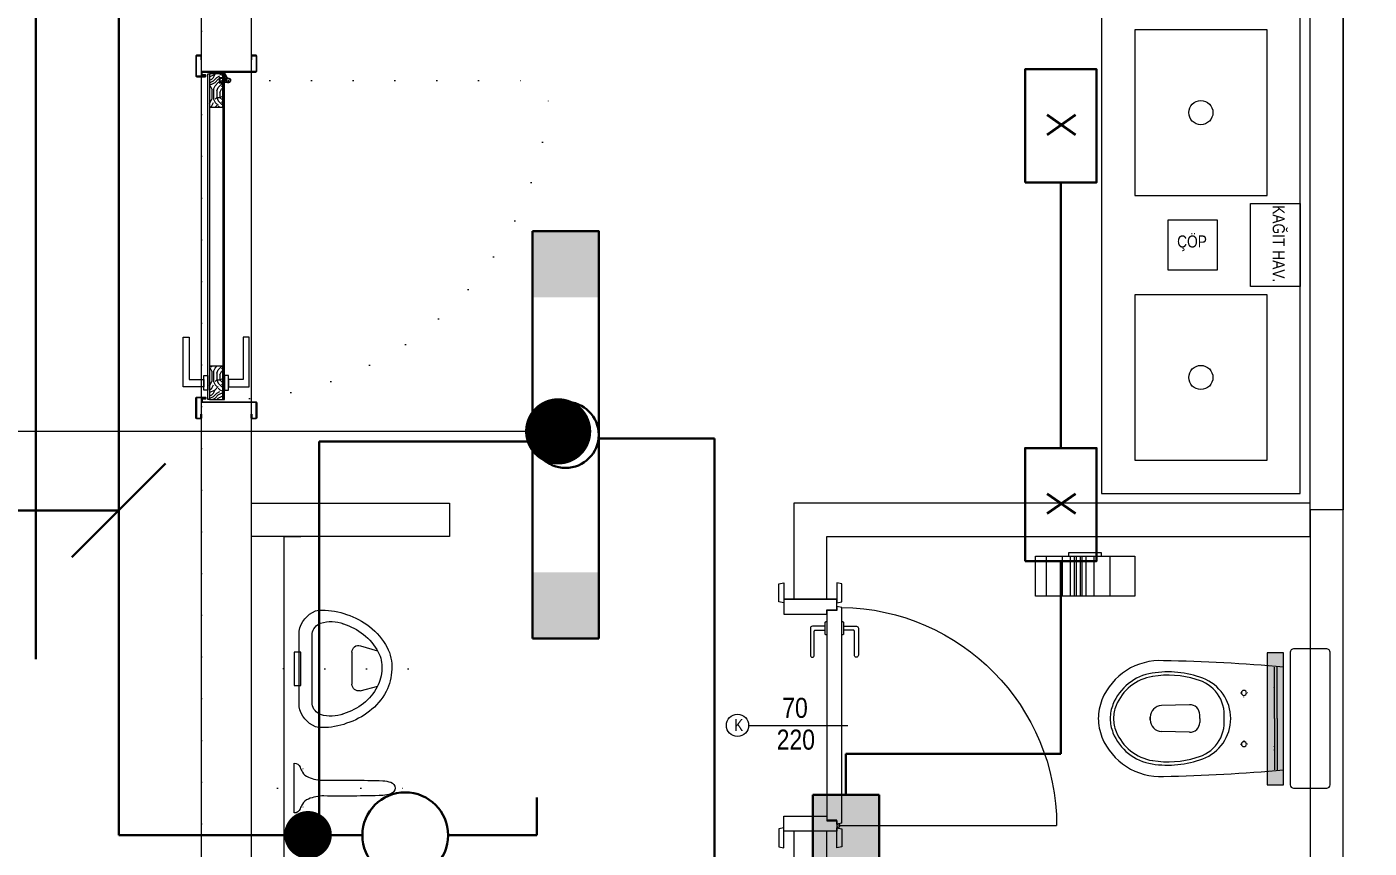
# Model space of a CAD drawing. Header units: metres. Extents: x -13316 to 152404, y -3899 to 30226.
# Drawn here: x 3927.3 to 4332.9, y 3094.9 to 3342.9 of the extents above; entities that cross this region are included whole.
import ezdxf

# ---------------------------------------------------------------- set-up
doc = ezdxf.new("R2010")
doc.units = ezdxf.units.M
doc.header["$LTSCALE"] = 100
doc.header["$MEASUREMENT"] = 0
doc.linetypes.add('DOT2', pattern=[0.125, 0, -0.125])
doc.linetypes.add('HIDDEN', pattern=[0.375, 0.25, -0.125])
doc.layers.get('0').update_dxf_attribs({"color": 9, "lineweight": 9})
for name, color, linetype, lineweight in [('00', 9, 'Continuous', 9), ('05', 9, 'Continuous', 9), ('06C @ 1', 9, 'Continuous', 9), ('09', 9, 'Continuous', 9), ('10', 9, 'Continuous', 9), ('12', 9, 'Continuous', 9), ('20', 9, 'DOT2', 9), ('21_mahal200', 9, 'Continuous', 9), ('E-1x36 W SIVAÜSTÜ FLUORESAN ARMATÜR (ETANŞ)', 7, 'Continuous', 30), ('E-ANAHTAR', 7, 'Continuous', 30), ('E-E TİPİ HARİCİ ARMATÜR (26W)', 7, 'Continuous', 30), ('E-KABLO', 7, 'Continuous', 30), ('E-LINYE', 7, 'Continuous', 30), ('Kapı', 204, 'Continuous', 9), ('KARA SIVA', 4, 'Continuous', 9), ('TEFRİŞ', 9, 'Continuous', 9), ('YAZI', 7, 'Continuous', 9)]:
    doc.layers.add(name, color=color, linetype=linetype, lineweight=lineweight)
doc.styles.add('E-YAZI', font='txttw.shx')
doc.styles.add('MuuM_TEXT-STANDART', font='ARIALN.TTF')
doc.dimstyles.new('MuuM_DIM200', dxfattribs={"dimscale": 20, "dimtxt": 2, "dimasz": 1, "dimexe": 1, "dimexo": 1, "dimgap": 1, "dimtad": 1, "dimdec": 1, "dimrnd": 0.5, "dimdsep": 46, "dimtxsty": 'MuuM_TEXT-STANDART', "dimblk": 'ARCHTICK', "dimcen": 0, "dimdle": 0.15, "dimclrd": 256, "dimclre": 256, "dimclrt": 256, "dimadec": 0, "dimazin": 0, "dimtfac": 5, "dimtdec": 1, "dimtix": 1, "dimtmove": 2, "dimatfit": 3, "dimldrblk": 'DOT', "dimfxl": 3, "dimfxlon": 1, "dimtolj": 1, "dimlwd": -1, "dimlwe": -1, "dimarcsym": 0})

# ---------------------------------------------------------------- blocks, each defined once
blk = doc.blocks.new('100_ANAHTAR')
at = {"layer": 'E-ANAHTAR', "color": 4}
for p, q in [((0, 5.345), (-0.714, 5.345)), ((0, 3.673), (0, 5.345)), ((0, 2.053), (0, 0))]:
    blk.add_line(p, q, dxfattribs=at)
blk.add_circle((0, 2.863), 0.81, dxfattribs=at)
blk = doc.blocks.new('100_1x36 W SIVAÜSTÜ FLUORESAN ARMATÜR (ETANŞ)')
at = {"layer": 'E-1x36 W SIVAÜSTÜ FLUORESAN ARMATÜR (ETANŞ)', "color": 4}
for p, q in [((-6.15, 1), (-6.15, -1)), ((6.15, 1), (-6.15, 1)), ((6.15, 1), (6.15, -1)), ((6.15, -1), (-6.15, -1))]:
    blk.add_line(p, q, dxfattribs=at)
at = {"layer": 'E-1x36 W SIVAÜSTÜ FLUORESAN ARMATÜR (ETANŞ)'}
blk.add_line((6.146, -1), (6.15, -0.996), dxfattribs=at)
at = {"layer": 'E-1x36 W SIVAÜSTÜ FLUORESAN ARMATÜR (ETANŞ)', "color": 4}
blk.add_circle((0, 0), 1, dxfattribs=at)
for points in [[(-6.15, 1), (-4.15, 1), (-6.15, -1), (-4.15, -1)], [(6.15, 1), (4.15, 1), (6.15, -1), (4.15, -1)]]:
    blk.add_solid(points, dxfattribs=at)
blk = doc.blocks.new('E-E TİPİ HARİCİ ARMATÜR (26W)')
at = {"layer": 'E-E TİPİ HARİCİ ARMATÜR (26W)', "color": 4}
blk.add_lwpolyline([(-17.08, 21.62), (-17.08, 0), (17.08, 0), (17.08, 21.62)], close=True, dxfattribs=at)
at = {"layer": 'E-E TİPİ HARİCİ ARMATÜR (26W)', "color": 7, "style": 'E-YAZI'}
blk.add_text('x', height=12.8, rotation=0, dxfattribs=at).set_placement((-4.39, 6.36))
blk = doc.blocks.new('p-kapı kolu')
for points in [[(2.2, 0), (2.2, -1.25), (-2.2, -1.25), (-2.2, 0), (2.2, 0)], [(1.225, -1.25), (1.225, -7.5), (-13.775, -7.5), (-13.775, -5.625), (-1.025, -5.625), (-1.025, -5.625), (-1.025, -1.25), (1.225, -1.25)]]:
    blk.add_lwpolyline(points)
blk = doc.blocks.new('K-AH-01')
at = {"layer": '09'}
h = blk.add_hatch(dxfattribs=at)
h.set_pattern_fill('LOGEND', color=256, scale=10, style=0)
h.set_pattern_definition([(7e-15, (-3944.073, -2726.897), (10, 10), [3, -7]), (7e-15, (-3944.073, -2726.397), (10, 10), [3, -7]), (7e-15, (-3943.573, -2725.397), (10, 10), [2, -8]), (7e-15, (-3943.073, -2724.397), (10, 10), [1.5, -8.5]), (7e-15, (-3943.073, -2723.397), (10, 10), [1, -9]), (7e-15, (-3945.573, -2722.397), (10, 10), [0.5, -2.5, 0.5, -6.5]), (7e-15, (-3944.073, -2721.897), (10, 10), [0.5, -4, 1.5, -4]), (7e-15, (-3942.073, -2721.397), (10, 10), [0.5, -0.5, 0.5, -8.5]), (7e-15, (-3942.573, -2720.897), (10, 10), [0.5, -9.5]), (7e-15, (-3943.073, -2719.897), (10, 10), [1.5, -8.5]), (7e-15, (-3943.073, -2718.897), (10, 10), [2, -8]), (7e-15, (-3943.573, -2717.897), (10, 10), [2.5, -3, 0.5, -4]), (90, (-3947.573, -2723.897), (-10, 10), [0.5, -1, 2.5, -6]), (90, (-3947.073, -2722.897), (-10, 10), [0.5, -0.5, 1.5, -7.5]), (90, (-3946.573, -2718.897), (-10, 10), [1, -9]), (90, (-3946.073, -2722.897), (-10, 10), [2, -3, 0.5, -4.5]), (90, (-3945.573, -2717.397), (-10, 10), [0.5, -9.5]), (90, (-3945.073, -2722.397), (-10, 10), [1.5, -8.5]), (90, (-3944.073, -2721.897), (-10, 10), [1, -9]), (90, (-3943.073, -2721.897), (-10, 10), [0.5, -1.5, 1.5, -6.5]), (90, (-3942.573, -2721.397), (-10, 10), [0.5, -9.5]), (90, (-3942.073, -2723.397), (-10, 10), [1.4, -8.6]), (90, (-3941.573, -2725.397), (-10, 10), [1, -9]), (90, (-3940.573, -2721.397), (-10, 10), [0.5, -9.5]), (90, (-3939.573, -2721.897), (-10, 10), [1.5, -8.5]), (90, (-3938.573, -2721.897), (-10, 10), [1.5, -8.5]), (45, (-3940.073, -2725.8966), (1e-15, 10), [0.7071, -0.7071, 0.7071, -12.020836]), (45, (-3942.073, -2723.3966), (1e-15, 10), [1.4142, -12.727936]), (45, (-3946.073, -2718.3966), (1e-15, 10), [1.4142, -12.727936]), (45, (-3944.073, -2720.8966), (1e-15, 10), [1.4142, -12.727936]), (45, (-3943.573, -2722.8966), (1e-15, 10), [1.4142, -12.727936]), (45, (-3940.573, -2724.8966), (1e-15, 10), [1.4142, -12.727936]), (45, (-3941.573, -2724.3966), (1e-15, 10), [2.12132, -12.020816]), (45, (-3944.573, -2719.8966), (1e-15, 10), [0.7071, -13.435036]), (45, (-3945.073, -2718.8966), (1e-15, 10), [0.7071, -13.435036]), (45, (-3941.073, -2718.8966), (1e-15, 10), [0.7071, -13.435036]), (45, (-3945.073, -2723.8966), (1e-15, 10), [0.7071, -13.435036]), (45, (-3939.573, -2720.3966), (1e-15, 10), [0.7071, -13.435036]), (45, (-3943.073, -2721.3966), (1e-15, 10), [0.7071, -13.435036]), (45, (-3942.073, -2720.3966), (1e-15, 10), [0.7071, -13.435036]), (135, (-3942.573, -2722.3966), (-10, 1e-15), [0.7071, -0.7071, 2.12132, -10.606616]), (135, (-3941.073, -2722.3966), (-10, 1e-15), [0.7071, -13.435036]), (135, (-3941.073, -2725.8966), (-10, 1e-15), [0.7071, -13.435036]), (135, (-3943.073, -2723.3966), (-10, 1e-15), [0.7071, -13.435036]), (135, (-3941.573, -2721.3966), (-10, 1e-15), [0.7071, -13.435036]), (135, (-3944.073, -2723.8966), (-10, 1e-15), [0.7071, -13.435036]), (135, (-3940.073, -2723.8966), (-10, 1e-15), [0.7071, -13.435036]), (135, (-3947.073, -2726.8966), (-10, 1e-15), [0.7071, -13.435036]), (135, (-3946.573, -2726.3966), (-10, 1e-15), [1.4142, -12.727936]), (135, (-3946.073, -2725.8966), (-10, 1e-15), [1.4142, -12.727936]), (135, (-3945.073, -2725.8966), (-10, 1e-15), [1.4142, -12.727936]), (135, (-3944.573, -2724.8966), (-10, 1e-15), [1.4142, -12.727936]), (135, (-3940.573, -2720.8966), (-10, 1e-15), [1.4142, -12.727936]), (135, (-3938.573, -2725.8966), (-10, 1e-15), [1.4142, -12.727936]), (135, (-3938.073, -2717.8966), (-10, 1e-15), [1.4142, -12.727936]), (135, (-3938.073, -2718.8966), (-10, 1e-15), [1.4142, -12.727936]), (135, (-3939.073, -2719.3966), (-10, 1e-15), [1.4142, -12.727936]), (135, (-3946.073, -2719.3966), (-10, 1e-15), [2.12132, -12.020816]), (135, (-3939.573, -2720.3966), (-10, 1e-15), [2.12132, -12.020816]), (26.56505, (-3945.0727, -2717.3966), (10, 4e-09), [1.118, -21.24268]), (26.56505, (-3945.0727, -2722.3966), (10, 4e-09), [1.118, -21.24268]), (26.56505, (-3944.0727, -2719.3966), (10, 4e-09), [1.118, -21.24268]), (26.56505, (-3941.0727, -2726.3966), (10, 4e-09), [1.118, -21.24268]), (26.56505, (-3941.5727, -2725.3966), (10, 4e-09), [1.118, -21.24268]), (26.56505, (-3944.5727, -2723.3966), (10, 4e-09), [1.118, -21.24268]), (26.56505, (-3944.5727, -2718.3966), (10, 4e-09), [1.118, -21.24268]), (26.56505, (-3941.5727, -2721.3966), (10, 4e-09), [2.236, -20.12468]), (63.43495, (-3941.5727, -2719.8966), (5e-10, 10), [1.118, -21.24268]), (63.43495, (-3940.0727, -2722.8966), (5e-10, 10), [1.118, -21.24268]), (63.43495, (-3945.0727, -2720.8966), (5e-10, 10), [1.118, -21.24268]), (63.43495, (-3947.0727, -2720.3966), (5e-10, 10), [1.118, -21.24268]), (63.43495, (-3941.0727, -2722.3966), (5e-10, 10), [1.118, -21.24268]), (63.43495, (-3942.0727, -2722.3966), (5e-10, 10), [1.118, -21.24268]), (63.43495, (-3946.0727, -2720.8966), (5e-10, 10), [2.236, -20.12468]), (63.43495, (-3938.5727, -2724.3966), (5e-10, 10), [2.236, -20.12468]), (63.43495, (-3939.5727, -2723.8966), (5e-10, 10), [2.236, -20.12468]), (116.56505, (-3947.5727, -2725.3966), (-4e-09, 10), [1.118, -21.24268]), (116.56505, (-3947.5727, -2719.8966), (-4e-09, 10), [1.118, -21.24268]), (116.56505, (-3945.5727, -2726.8966), (-4e-09, 10), [1.118, -21.24268]), (116.56505, (-3946.5727, -2717.8966), (-4e-09, 10), [1.118, -21.24268]), (116.56505, (-3945.5727, -2723.8966), (-4e-09, 10), [1.118, -21.24268]), (116.56505, (-3943.5727, -2722.8966), (-4e-09, 10), [1.118, -21.24268]), (116.56505, (-3942.5727, -2720.8966), (-4e-09, 10), [1.118, -21.24268]), (116.56505, (-3947.0727, -2724.8966), (3.2e-06, 10.0000016), [1.118, -21.24268]), (116.56505, (-3944.5727, -2723.3966), (-4e-09, 10), [1.118, -21.24268]), (116.56505, (-3941.5727, -2724.3966), (-4e-09, 10), [1.118, -21.24268]), (116.56505, (-3940.5727, -2723.3966), (-4e-09, 10), [1.118, -21.24268]), (116.56505, (-3938.5727, -2720.3966), (-4e-09, 10), [1.118, -21.24268]), (116.56505, (-3946.0727, -2717.3966), (-4e-09, 10), [1.118, -21.24268]), (116.56505, (-3947.5727, -2717.8966), (-4e-09, 10), [2.236, -20.12468]), (116.56505, (-3946.0727, -2724.8966), (-4e-09, 10), [2.236, -20.12468]), (153.43495, (-3947.5727, -2726.3966), (-10, 5e-10), [1.118, -21.24268]), (153.43495, (-3939.0727, -2726.8966), (-10, 5e-10), [1.118, -21.24268]), (153.43495, (-3939.5727, -2721.8966), (-10, 5e-10), [1.118, -21.24268]), (153.43495, (-3943.5727, -2725.3966), (-10, 5e-10), [1.118, -21.24268]), (153.43495, (-3944.0727, -2726.3966), (-10, 5e-10), [1.118, -21.24268]), (153.43495, (-3943.0727, -2724.3966), (-10, 5e-10), [1.118, -21.24268]), (153.43495, (-3940.0727, -2718.3966), (-10, 5e-10), [1.118, -21.24268]), (153.43495, (-3939.0727, -2717.8966), (-10, 5e-10), [2.236, -20.12468])])
h.paths.add_polyline_path([(10.77, 6.46), (10.77, 2.46), (0.77, 2.46), (0.77, 6.46)])
h = blk.add_hatch(dxfattribs=at)
h.set_pattern_fill('LOGEND', color=256, scale=10, style=0)
h.set_pattern_definition([(7e-15, (-3938.781, -2726.897), (10, 10), [3, -7]), (7e-15, (-3938.781, -2726.397), (10, 10), [3, -7]), (7e-15, (-3938.281, -2725.397), (10, 10), [2, -8]), (7e-15, (-3937.781, -2724.397), (10, 10), [1.5, -8.5]), (7e-15, (-3937.781, -2723.397), (10, 10), [1, -9]), (7e-15, (-3940.281, -2722.397), (10, 10), [0.5, -2.5, 0.5, -6.5]), (7e-15, (-3938.781, -2721.897), (10, 10), [0.5, -4, 1.5, -4]), (7e-15, (-3936.781, -2721.397), (10, 10), [0.5, -0.5, 0.5, -8.5]), (7e-15, (-3937.281, -2720.897), (10, 10), [0.5, -9.5]), (7e-15, (-3937.781, -2719.897), (10, 10), [1.5, -8.5]), (7e-15, (-3937.781, -2718.897), (10, 10), [2, -8]), (7e-15, (-3938.281, -2717.897), (10, 10), [2.5, -3, 0.5, -4]), (90, (-3942.281, -2723.897), (-10, 10), [0.5, -1, 2.5, -6]), (90, (-3941.781, -2722.897), (-10, 10), [0.5, -0.5, 1.5, -7.5]), (90, (-3941.281, -2718.897), (-10, 10), [1, -9]), (90, (-3940.781, -2722.897), (-10, 10), [2, -3, 0.5, -4.5]), (90, (-3940.281, -2717.397), (-10, 10), [0.5, -9.5]), (90, (-3939.781, -2722.397), (-10, 10), [1.5, -8.5]), (90, (-3938.781, -2721.897), (-10, 10), [1, -9]), (90, (-3937.781, -2721.897), (-10, 10), [0.5, -1.5, 1.5, -6.5]), (90, (-3937.281, -2721.397), (-10, 10), [0.5, -9.5]), (90, (-3936.781, -2723.397), (-10, 10), [1.4, -8.6]), (90, (-3936.281, -2725.397), (-10, 10), [1, -9]), (90, (-3935.281, -2721.397), (-10, 10), [0.5, -9.5]), (90, (-3934.281, -2721.897), (-10, 10), [1.5, -8.5]), (90, (-3933.281, -2721.897), (-10, 10), [1.5, -8.5]), (45, (-3934.781, -2725.8966), (1e-15, 10), [0.7071, -0.7071, 0.7071, -12.020836]), (45, (-3936.781, -2723.3966), (1e-15, 10), [1.4142, -12.727936]), (45, (-3940.781, -2718.3966), (1e-15, 10), [1.4142, -12.727936]), (45, (-3938.781, -2720.8966), (1e-15, 10), [1.4142, -12.727936]), (45, (-3938.281, -2722.8966), (1e-15, 10), [1.4142, -12.727936]), (45, (-3935.281, -2724.8966), (1e-15, 10), [1.4142, -12.727936]), (45, (-3936.281, -2724.3966), (1e-15, 10), [2.12132, -12.020816]), (45, (-3939.281, -2719.8966), (1e-15, 10), [0.7071, -13.435036]), (45, (-3939.781, -2718.8966), (1e-15, 10), [0.7071, -13.435036]), (45, (-3935.781, -2718.8966), (1e-15, 10), [0.7071, -13.435036]), (45, (-3939.781, -2723.8966), (1e-15, 10), [0.7071, -13.435036]), (45, (-3934.281, -2720.3966), (1e-15, 10), [0.7071, -13.435036]), (45, (-3937.781, -2721.3966), (1e-15, 10), [0.7071, -13.435036]), (45, (-3936.781, -2720.3966), (1e-15, 10), [0.7071, -13.435036]), (135, (-3937.281, -2722.3966), (-10, 1e-15), [0.7071, -0.7071, 2.12132, -10.606616]), (135, (-3935.781, -2722.3966), (-10, 1e-15), [0.7071, -13.435036]), (135, (-3935.781, -2725.8966), (-10, 1e-15), [0.7071, -13.435036]), (135, (-3937.781, -2723.3966), (-10, 1e-15), [0.7071, -13.435036]), (135, (-3936.281, -2721.3966), (-10, 1e-15), [0.7071, -13.435036]), (135, (-3938.781, -2723.8966), (-10, 1e-15), [0.7071, -13.435036]), (135, (-3934.781, -2723.8966), (-10, 1e-15), [0.7071, -13.435036]), (135, (-3941.781, -2726.8966), (-10, 1e-15), [0.7071, -13.435036]), (135, (-3941.281, -2726.3966), (-10, 1e-15), [1.4142, -12.727936]), (135, (-3940.781, -2725.8966), (-10, 1e-15), [1.4142, -12.727936]), (135, (-3939.781, -2725.8966), (-10, 1e-15), [1.4142, -12.727936]), (135, (-3939.281, -2724.8966), (-10, 1e-15), [1.4142, -12.727936]), (135, (-3935.281, -2720.8966), (-10, 1e-15), [1.4142, -12.727936]), (135, (-3933.281, -2725.8966), (-10, 1e-15), [1.4142, -12.727936]), (135, (-3932.781, -2717.8966), (-10, 1e-15), [1.4142, -12.727936]), (135, (-3932.781, -2718.8966), (-10, 1e-15), [1.4142, -12.727936]), (135, (-3933.781, -2719.3966), (-10, 1e-15), [1.4142, -12.727936]), (135, (-3940.781, -2719.3966), (-10, 1e-15), [2.12132, -12.020816]), (135, (-3934.281, -2720.3966), (-10, 1e-15), [2.12132, -12.020816]), (26.56505, (-3939.7813, -2717.3966), (10, 4e-09), [1.118, -21.24268]), (26.56505, (-3939.7813, -2722.3966), (10, 4e-09), [1.118, -21.24268]), (26.56505, (-3938.7813, -2719.3966), (10, 4e-09), [1.118, -21.24268]), (26.56505, (-3935.7813, -2726.3966), (10, 4e-09), [1.118, -21.24268]), (26.56505, (-3936.2813, -2725.3966), (10, 4e-09), [1.118, -21.24268]), (26.56505, (-3939.2813, -2723.3966), (10, 4e-09), [1.118, -21.24268]), (26.56505, (-3939.2813, -2718.3966), (10, 4e-09), [1.118, -21.24268]), (26.56505, (-3936.2813, -2721.3966), (10, 4e-09), [2.236, -20.12468]), (63.43495, (-3936.2813, -2719.8966), (5e-10, 10), [1.118, -21.24268]), (63.43495, (-3934.7813, -2722.8966), (5e-10, 10), [1.118, -21.24268]), (63.43495, (-3939.7813, -2720.8966), (5e-10, 10), [1.118, -21.24268]), (63.43495, (-3941.7813, -2720.3966), (5e-10, 10), [1.118, -21.24268]), (63.43495, (-3935.7813, -2722.3966), (5e-10, 10), [1.118, -21.24268]), (63.43495, (-3936.7813, -2722.3966), (5e-10, 10), [1.118, -21.24268]), (63.43495, (-3940.7813, -2720.8966), (5e-10, 10), [2.236, -20.12468]), (63.43495, (-3933.2813, -2724.3966), (5e-10, 10), [2.236, -20.12468]), (63.43495, (-3934.2813, -2723.8966), (5e-10, 10), [2.236, -20.12468]), (116.56505, (-3942.2813, -2725.3966), (-4e-09, 10), [1.118, -21.24268]), (116.56505, (-3942.2813, -2719.8966), (-4e-09, 10), [1.118, -21.24268]), (116.56505, (-3940.2813, -2726.8966), (-4e-09, 10), [1.118, -21.24268]), (116.56505, (-3941.2813, -2717.8966), (-4e-09, 10), [1.118, -21.24268]), (116.56505, (-3940.2813, -2723.8966), (-4e-09, 10), [1.118, -21.24268]), (116.56505, (-3938.2813, -2722.8966), (-4e-09, 10), [1.118, -21.24268]), (116.56505, (-3937.2813, -2720.8966), (-4e-09, 10), [1.118, -21.24268]), (116.56505, (-3941.7813, -2724.8966), (3.2e-06, 10.0000016), [1.118, -21.24268]), (116.56505, (-3939.2813, -2723.3966), (-4e-09, 10), [1.118, -21.24268]), (116.56505, (-3936.2813, -2724.3966), (-4e-09, 10), [1.118, -21.24268]), (116.56505, (-3935.2813, -2723.3966), (-4e-09, 10), [1.118, -21.24268]), (116.56505, (-3933.2813, -2720.3966), (-4e-09, 10), [1.118, -21.24268]), (116.56505, (-3940.7813, -2717.3966), (-4e-09, 10), [1.118, -21.24268]), (116.56505, (-3942.2813, -2717.8966), (-4e-09, 10), [2.236, -20.12468]), (116.56505, (-3940.7813, -2724.8966), (-4e-09, 10), [2.236, -20.12468]), (153.43495, (-3942.2813, -2726.3966), (-10, 5e-10), [1.118, -21.24268]), (153.43495, (-3933.7813, -2726.8966), (-10, 5e-10), [1.118, -21.24268]), (153.43495, (-3934.2813, -2721.8966), (-10, 5e-10), [1.118, -21.24268]), (153.43495, (-3938.2813, -2725.3966), (-10, 5e-10), [1.118, -21.24268]), (153.43495, (-3938.7813, -2726.3966), (-10, 5e-10), [1.118, -21.24268]), (153.43495, (-3937.7813, -2724.3966), (-10, 5e-10), [1.118, -21.24268]), (153.43495, (-3934.7813, -2718.3966), (-10, 5e-10), [1.118, -21.24268]), (153.43495, (-3933.7813, -2717.8966), (-10, 5e-10), [2.236, -20.12468])])
h.paths.add_polyline_path([(89.06, 2.47), (89.06, 6.46), (99.06, 6.47), (99.06, 2.47)])
at = {"layer": '10'}
for points in [[(-0.44, -1.7), (1.3, -1.7, 0.414214), (1.6, -1.4), (1.6, 1.1, 0.414214), (1.3, 1.4, 0.414214), (1, 1.1), (1, 0.2), (0.2, 0.2), (0.2, 16.4, 0.414214), (-0.1, 16.7), (-4.6, 16.7, 0.414214), (-4.9, 16.4), (-4.9, 15.3, 0.414214), (-4.6, 15), (-3.5, 15), (-3.5, 15.2), (-4.6, 15.2, -0.414214), (-4.7, 15.3), (-4.7, 16.4, -0.414214), (-4.6, 16.5), (-0.2, 16.5), (-0.1, 16.5, -0.414214), (0, 16.4), (0, 0), (1.2, 0), (1.2, 1.1, -0.414214), (1.3, 1.2, -0.414214), (1.4, 1.1), (1.4, -1.4, -0.414214), (1.3, -1.5), (-0.44, -1.5), (-4.6, -1.5, -0.414214), (-4.7, -1.4), (-4.7, -0.3, -0.414214), (-4.6, -0.2), (-3.5, -0.2), (-3.5, 0), (-4.6, 0, 0.414214), (-4.9, -0.3), (-4.9, -1.4, 0.414214), (-4.6, -1.7)], [(100.44, -1.7), (98.7, -1.7, -0.414214), (98.4, -1.4), (98.4, 1.1, -0.414214), (98.7, 1.4, -0.414214), (99, 1.1), (99, 0.2), (99.8, 0.2), (99.8, 16.4, -0.414214), (100.1, 16.7), (104.6, 16.7, -0.414214), (104.9, 16.4), (104.9, 15.3, -0.414214), (104.6, 15), (103.5, 15), (103.5, 15.2), (104.6, 15.2, 0.414214), (104.7, 15.3), (104.7, 16.4, 0.414214), (104.6, 16.5), (100.2, 16.5), (100.1, 16.5, 0.414214), (100, 16.4), (100, 0), (98.8, 0), (98.8, 1.1, 0.414214), (98.7, 1.2, 0.414214), (98.6, 1.1), (98.6, -1.4, 0.414214), (98.7, -1.5), (100.44, -1.5), (104.6, -1.5, 0.414214), (104.7, -1.4), (104.7, -0.3, 0.414214), (104.6, -0.2), (103.5, -0.2), (103.5, 0), (104.6, 0, -0.414214), (104.9, -0.3), (104.9, -1.4, -0.414214), (104.6, -1.7)], [(2.15, 7.6), (0.77, 6.96), (0.77, 4.09), (0.57, 4.09), (0.57, 7.09), (2.04, 7.77, -14.796002)]]:
    blk.add_lwpolyline(points, format="xyb", close=True, dxfattribs=at)
blk.add_circle((2.72, 8.09), 0.55, dxfattribs=at)
at = {"layer": '12'}
for points in [[(0.77, 6.46), (99.06, 6.47), (99.06, 6.97), (0.77, 6.96)], [(0.77, 2.46), (10.77, 2.46), (10.77, 6.46), (0.77, 6.46)], [(89.06, 2.46), (99.06, 2.46), (99.06, 6.47), (89.06, 6.47)], [(0.77, 2.46), (99.06, 2.46), (99.06, 1.96), (0.77, 1.96)]]:
    blk.add_lwpolyline(points, close=True, dxfattribs=at)
at = {"layer": '20'}
blk.add_lwpolyline([(2.72, 8.09), (2.72, 105.23)], dxfattribs=at)
at = {"layer": '20', "linetype": 'HIDDEN'}
for points in [[(1.97, 6.89), (1.97, 5.39), (3.47, 5.39), (3.47, 6.89)], [(2.17, 7.58), (2.17, 5.59), (3.27, 5.59), (3.27, 7.58)]]:
    blk.add_lwpolyline(points, dxfattribs=at)
at = {"layer": '20'}
blk.add_arc((0.77, 6.96), 98.29, 357.0842, 88.8632, dxfattribs=at)
at = {"layer": '06C @ 1', "xscale": -1, "rotation": 180}
blk.add_blockref('p-kapı kolu', (94.06, 6.97), dxfattribs=at)
at = {"layer": '06C @ 1'}
blk.add_blockref('p-kapı kolu', (94.06, 1.96), dxfattribs=at)
blk = doc.blocks.new('_ArchTick')
at = {"color": 0, "linetype": 'ByBlock', "const_width": 0.15}
blk.add_lwpolyline([(-0.5, -0.5), (0.5, 0.5)], dxfattribs=at)
blk = doc.blocks.new('_Dot')
at = {"color": 0, "linetype": 'ByBlock', "lineweight": -2}
blk.add_line((-0.5, 0), (-1, 0), dxfattribs=at)
at = {"color": 0, "linetype": 'ByBlock', "const_width": 0.5}
blk.add_lwpolyline([(-0.25, 0, 1), (0.25, 0, 1)], format="xyb", close=True, dxfattribs=at)
blk = doc.blocks.new('p-klozet üstü kağıt dispenser')
blk.add_hatch(color=255).paths.add_polyline_path([(0, 5.56), (0, 45.41), (-5, 45.41), (-5, 5.56)])
blk.add_lwpolyline([(0, 5.56), (0, 45.41), (-5, 45.41), (-5, 5.56)], close=True)
blk = doc.blocks.new('san-klo-06-p')
for p, q in [((0, -2), (-15.5, -2)), ((0, -2.8), (-15.5, -2.8)), ((0, -2), (15.5, -2)), ((0, -2.8), (15.5, -2.8)), ((0, -25.35), (-1.16, -25.35)), ((0, -25.35), (1.16, -25.35)), ((-4.16, -28.43), (-3.91, -36.92)), ((4.16, -28.43), (3.91, -36.92)), ((0, -40.31), (-0.41, -40.31)), ((-0.41, -40.31), (0, -40.31)), ((0.41, -40.31), (0, -40.31)), ((0, -40.31), (0.41, -40.31))]:
    blk.add_line(p, q)
at = {"linetype": 'DOT2'}
for p, q in [((-6.49, -12), (-8.95, -12)), ((-7.75, -10.91), (-7.75, -12)), ((-7.75, -13.09), (-7.75, -12)), ((6.49, -12), (8.95, -12)), ((7.75, -10.91), (7.75, -12)), ((7.75, -13.09), (7.75, -12))]:
    blk.add_line(p, q, dxfattribs=at)
for points in [[(-20, 2.02), (20, 2.02, 0.414214), (21, 3.02), (21, 13.02, 0.414214), (20, 14.02), (-20, 14.02, 0.414214), (-21, 13.02), (-21, 3.02, 0.414214)], [(-15.5, 0, 0.018163), (-17.47, -36.26, 0.320529), (-5.63, -54.91, 0.096396), (0, -56, 0.096396), (5.62, -54.91, 0.320529), (17.47, -36.26, 0.018163), (15.5, 0)]]:
    blk.add_lwpolyline(points, format="xyb", close=True)
for points in [[(-9.5, 2.02), (-9.5, -2.98), (-8.5, -2.98), (-8.5, 2.02)], [(8.5, 2.02), (8.5, -2.98), (9.5, -2.98), (9.5, 2.02)]]:
    blk.add_lwpolyline(points, dxfattribs=at)
blk.add_lwpolyline([(-5, 0), (-5, 2), (5, 2), (5, 0)], close=True, dxfattribs=at)
for centre, radius, start, end in [((-7.75, -12), 0.75, 0, 180), ((-7.75, -12), 0.75, 180, 0), ((7.75, -12), 0.75, 0, 180), ((7.75, -12), 0.75, 180, 0), ((0, -29), 13, 90, 159.4201), ((0, -29), 13, 20.5799, 90), ((-1.09, -28.95), 11, 84.3176, 166.8067), ((1.09, -28.95), 11, 13.1933, 95.6824), ((15.92, -34.98), 30, 159.4201, 189.1281), ((15.92, -34.98), 29, 162.8727, 189.1281), ((-1.16, -28.35), 3, 90, 181.707), ((1.16, -28.35), 3, 358.293, 90), ((-15.92, -34.98), 29, 350.8719, 17.1273), ((-15.92, -34.98), 30, 350.8719, 20.5799), ((1.5, -37.29), 15.4, 189.1281, 247.9757), ((1.5, -37.29), 14.4, 189.1281, 247.9757), ((-0.41, -36.81), 3.5, 181.707, 270), ((0.41, -36.81), 3.5, 270, 358.293), ((-1.5, -37.29), 14.4, 292.0243, 350.8719), ((-1.5, -37.29), 15.4, 292.0243, 350.8719), ((0, -41), 11.4, 247.9757, 270), ((0, -41), 10.4, 247.9757, 270), ((0, -41), 10.4, 270, 292.0243), ((0, -41), 11.4, 270, 292.0243)]:
    blk.add_arc(centre, radius, start, end)
at = {"layer": '05', "rotation": 270}
blk.add_blockref('p-klozet üstü kağıt dispenser', (-25.41, -5.01), dxfattribs=at)
blk = doc.blocks.new('San-p-uripart')
at = {"linetype": 'DOT2'}
for p, q in [((0, 5), (0, -40.5)), ((-5.77, -2.73), (-5.77, 3.35)), ((5.77, -2.73), (5.77, 3.35))]:
    blk.add_line(p, q, dxfattribs=at)
blk.add_lwpolyline([(0, 0), (-7.5, 0, 0.335863), (-6.29, -1.8, -0.061447), (-4.83, -2.51, -0.147975), (-3.31, -4.31, -0.105673), (-2.38, -8.95, 0.01101), (-2.23, -26.78, 0.044983), (-1.74, -29.26, 0.284409), (0, -30.59, 0.284409), (1.74, -29.26, 0.044983), (2.23, -26.78, 0.01101), (2.38, -8.95, -0.105673), (3.31, -4.31, -0.147975), (4.83, -2.51, -0.061447), (6.29, -1.8, 0.335863), (7.5, 0)], format="xyb", close=True)
blk = doc.blocks.new('p-t.kağıtlığı')
at = {"layer": 'TEFRİŞ'}
h = blk.add_hatch(dxfattribs=at)
h.set_pattern_fill('CYL', color=256, scale=30, angle=-90, style=0)
h.set_pattern_definition([(270, (-14.4, 13), (30, 7e-15), []), (270, (-13.8, 13), (30, 7e-15), []), (270, (-12.6, 13), (30, 7e-15), []), (270, (-10.2, 13), (30, 7e-15), []), (270, (-5.4, 13), (30, 7e-15), []), (270, (5.4, 13), (30, 7e-15), []), (270, (10.2, 13), (30, 7e-15), []), (270, (12.6, 13), (30, 7e-15), []), (270, (13.8, 13), (30, 7e-15), []), (270, (14.4, 13), (30, 7e-15), [])])
h.paths.add_polyline_path([(-15, 1), (15, 1), (15, 13), (-15, 13)])
for points in [[(-15, 1), (15, 1), (15, 13), (-15, 13)], [(5, 1), (5, 0), (-5, 0), (-5, 1)]]:
    blk.add_lwpolyline(points, close=True, dxfattribs=at)
blk = doc.blocks.new('v-k-pisuar01-p-s')
at = {"linetype": 'DOT2'}
blk.add_line((0, -33), (0, 5), dxfattribs=at)
for p, q in [((-5.07, -16), (4.66, -16)), ((-6.98, -18.56), (-5.47, -23.73)), ((6.59, -18.52), (5.19, -23.78))]:
    blk.add_line(p, q)
for points in [[(11.42, 0), (-11.42, 0, 0.252384), (-17.51, -5, 0.055826), (-17.74, -7, 0.088182), (-16.42, -14.39, 0.087476), (-12.79, -21.28, 0.105521), (-6.48, -26.6, 0.141396), (0.13, -28, 0.121036), (6.87, -26.29, 0.105521), (12.81, -21.28, 0.087476), (16.45, -14.39, 0.088182), (17.76, -7, 0.066704), (17.51, -5, 0.252384), (11.42, 0)], [(13.57, -13.47, 0.172375), (13.81, -6.52, 0.252384), (10.66, -3.93), (-10.66, -3.93, 0.252384), (-13.81, -6.52, 0.172375), (-13.57, -13.47, 0.087476), (-10.42, -19.44, 0.105521), (-5.06, -23.95, 0.144004), (0.01, -25, 0.123151), (5.45, -23.64, 0.105521), (10.44, -19.44, 0.087476), (13.59, -13.47)]]:
    blk.add_lwpolyline(points, format="xyb")
blk.add_lwpolyline([(-5, -0.5), (-5, 1.5), (5, 1.5), (5, -0.5)], close=True)
for centre, radius, start, end in [((1.16, -7.48), 15.9, 200.6506, 202.1301), ((-5.07, -18), 2, 90, 196.3895), ((4.66, -18), 2, 345.0686, 90), ((-1.14, -7.48), 15.9, 337.8699, 339.3494)]:
    blk.add_arc(centre, radius, start, end)
blk = doc.blocks.new('dsfsdfsdfsdfsdfsdf')
at = {"layer": 'Kapı'}
for p, q in [((23771.45, -2062.35), (23755.45, -2062.35)), ((23772.95, -2064.72, 0.66), (23771.45, -2064.42, 0.66)), ((23771.45, -2064.42, 0.66), (23771.45, -2065.62, 0.66)), ((23771.95, -2064.01, 0.66), (23837.87, -2064.01, 0.66)), ((23771.45, -2065.62, 0.66), (23768.45, -2065.62, 0.66)), ((23768.45, -2129.02, 0.66), (23768.45, -2066.82, 0.66)), ((23772.95, -2064.72, 0.66), (23772.95, -2129.92, 0.66)), ((23771.45, -2129.02, 0.66), (23768.45, -2129.02, 0.66)), ((23771.45, -2130.22, 0.66), (23771.45, -2129.02, 0.66)), ((23771.45, -2132.35), (23755.45, -2132.35)), ((23772.95, -2129.92, 0.66), (23771.45, -2130.22, 0.66))]:
    blk.add_line(p, q, dxfattribs=at)
at = {"layer": 'Kapı', "elevation": 0.66}
for points in [[(23753.95, -2057.62), (23755.45, -2057.32), (23755.45, -2063.32), (23753.95, -2063.02), (23753.95, -2057.62)], [(23772.95, -2057.62), (23771.45, -2057.32), (23771.45, -2063.32), (23772.95, -2063.02), (23772.95, -2057.62)], [(23753.95, -2137.02), (23755.45, -2137.32), (23755.45, -2131.32), (23753.95, -2131.62), (23753.95, -2137.02)], [(23772.95, -2137.02), (23771.45, -2137.32), (23771.45, -2131.32), (23772.95, -2131.62), (23772.95, -2137.02)]]:
    blk.add_lwpolyline(points, dxfattribs=at)
for points in [[(23771.45, -2062.32), (23755.45, -2062.32), (23755.45, -2066.82), (23768.45, -2066.82), (23768.45, -2065.42), (23771.45, -2065.42)], [(23771.45, -2132.32), (23755.45, -2132.32), (23755.45, -2127.82), (23768.45, -2127.82), (23768.45, -2129.22), (23771.45, -2129.22)]]:
    blk.add_lwpolyline(points, close=True, dxfattribs=at)
for points in [[(23767.95, -2124.22), (23764.05, -2124.22, -0.414214), (23763.45, -2123.62), (23763.45, -2115.47, -1), (23764.65, -2115.47), (23764.65, -2122.77, 0.414214), (23764.9, -2123.02), (23767.95, -2123.02)], [(23773.45, -2124.22), (23777.35, -2124.22, 0.414214), (23777.95, -2123.62), (23777.95, -2115.47, 1), (23776.75, -2115.47), (23776.75, -2122.77, -0.414214), (23776.5, -2123.02), (23773.45, -2123.02)], [(23768.45, -2121.62), (23768.2, -2121.62, 0.414214), (23767.95, -2121.87), (23767.95, -2125.37, 0.414214), (23768.2, -2125.62), (23768.45, -2125.62)], [(23772.95, -2125.62), (23773.2, -2125.62, 0.414214), (23773.45, -2125.37), (23773.45, -2121.87, 0.414214), (23773.2, -2121.62), (23772.95, -2121.62)]]:
    blk.add_lwpolyline(points, format="xyb", dxfattribs=at)
at = {"layer": 'Kapı'}
blk.add_circle((23771.95, -2064.01, 0.66), 0.5, dxfattribs=at)
blk.add_arc((23771.95, -2064.01, 0.66), 65.92, 270.8676, 0, dxfattribs=at)
blk = doc.blocks.new('fgvdfgdffffffffffffffffffffffffffffffff')
at = {"layer": 'Kapı'}
blk.add_lwpolyline([(23435.64, -2228), (23465.62, -2228)], dxfattribs=at)
blk.add_circle((23432.28, -2228), 3.36, dxfattribs=at)
at = {"layer": 'Kapı', "attachment_point": 1, "style": 'MuuM_TEXT-STANDART'}
for s, insert, char_height, width in [('70', (23445.81, -2219.68), 6.048, 88.7957), ('K', (23431.25, -2226.1), 3.63, 53.2774), ('220', (23444.12, -2229.28), 6.048, 88.7957)]:
    blk.add_mtext(s, dxfattribs=dict(at, insert=insert, char_height=char_height, width=width))
blk = doc.blocks.new('rrrrrrrrrrrrrrrrrrrrrrrrrrrrrrrrrrrrrrrrrrr')
at = {"layer": 'TEFRİŞ'}
blk.add_lwpolyline([(30902.52, -1571.49), (30902.52, -1621.49), (30942.52, -1621.49), (30942.52, -1571.49)], close=True, dxfattribs=at)
blk.add_circle((30922.52, -1596.49), 3.65, dxfattribs=at)
blk = doc.blocks.new('jjjjjjjjjjjjjjjjjjjjjjjjjjjjjjjjjjjjjjjjjjjjjjjjjjjjjjjjjjjjjjjjjjjjjjj')
at = {"layer": 'TEFRİŞ'}
blk.add_lwpolyline([(30902.52, -1651.49), (30902.52, -1701.49), (30942.52, -1701.49), (30942.52, -1651.49)], close=True, dxfattribs=at)
blk.add_circle((30922.52, -1676.49), 3.65, dxfattribs=at)
blk = doc.blocks.new('2.bod.Mimari')
at = {"layer": '00'}
for points in [[(3660, -5965), (3660, -5545), (3675, -5545), (3675, -5580), (4020, -5580)], [(4005, -5595), (3675, -5595), (3675, -5965)], [(3675, -5965), (3675, -5965), (3675, -5985), (4005, -5985), (4005, -5595)], [(4005, -5753), (3995, -5753), (3995, -5595), (4005, -5595), (4005, -5753)], [(3675, -5703), (3675, -5751), (3735, -5751), (3735, -5761), (3675, -5761), (3675, -5985), (3839, -5985)], [(3995, -5751), (3839, -5751), (3839, -5780), (3849, -5780), (3849, -5761), (3995, -5761), (3995, -5751)], [(4005, -5985), (4005, -5753), (3995, -5753), (3995, -5879), (4005, -5879)], [(3675, -5761), (3675, -5985), (3685, -5985), (3685, -5761), (3690, -5761), (3675, -5761)], [(3995, -5879), (3995, -5869), (3849, -5869), (3849, -5850.03), (3839, -5850.03), (3839, -5897), (3849, -5897), (3849, -5879), (3995, -5879)]]:
    blk.add_lwpolyline(points, dxfattribs=at)
at = {"layer": '20'}
blk.add_lwpolyline([(3660, -6230), (4440, -6230), (4440, -4550), (3660, -4550)], close=True, dxfattribs=at)
at = {"layer": 'TEFRİŞ'}
for points in [[(3992, -5598), (3932, -5598), (3932, -5748), (3992, -5748)], [(3992, -5660.5), (3992, -5685.5), (3977, -5685.5), (3977, -5660.5)], [(3952, -5665.5), (3952, -5680.5), (3967, -5680.5), (3967, -5665.5)]]:
    blk.add_lwpolyline(points, close=True, dxfattribs=at)
for name in ['rrrrrrrrrrrrrrrrrrrrrrrrrrrrrrrrrrrrrrrrrrr', 'jjjjjjjjjjjjjjjjjjjjjjjjjjjjjjjjjjjjjjjjjjjjjjjjjjjjjjjjjjjjjjjjjjjjjjj']:
    blk.add_blockref(name, (-26960.52, -4036.51))
at = {"rotation": 270}
blk.add_blockref('K-AH-01', (3660, -5620.56), dxfattribs=at)
at = {"layer": '05', "xscale": -1, "rotation": 180}
blk.add_blockref('p-t.kağıtlığı', (3927, -5766), dxfattribs=at)
at = {"layer": 'KARA SIVA', "xscale": -1, "rotation": 180}
blk.add_blockref('dsfsdfsdfsdfsdfsdf', (-19919.45, -7912.35), dxfattribs=at)
at = {"layer": 'KARA SIVA'}
blk.add_blockref('fgvdfgdffffffffffffffffffffffffffffffff', (-19610.29, -3590.07), dxfattribs=at)
at = {"layer": 'TEFRİŞ', "xscale": -1, "rotation": 90}
blk.add_blockref('v-k-pisuar01-p-s', (3689.5, -5801), dxfattribs=at)
at = {"layer": 'TEFRİŞ', "rotation": 270}
blk.add_blockref('san-klo-06-p', (3987.01, -5816), dxfattribs=at)
at = {"layer": 'TEFRİŞ', "linetype": 'ByBlock', "xscale": -1, "rotation": 90}
blk.add_blockref('San-p-uripart', (3688, -5837.01), dxfattribs=at)
at = {"layer": 'YAZI', "insert": (3987.35, -5684.27), "char_height": 3.629, "width": 53.2774, "attachment_point": 3, "rotation": 270, "style": 'MuuM_TEXT-STANDART'}
blk.add_mtext('KAĞIT HAV.', dxfattribs=at)
at = {"layer": 'YAZI', "insert": (3963.83, -5670.11), "char_height": 3.629, "width": 53.2774, "attachment_point": 3, "style": 'MuuM_TEXT-STANDART'}
blk.add_mtext('ÇÖP', dxfattribs=at)
at = {"layer": '21_mahal200'}
blk.add_leader([(3767.79, -5729.27), (3478.88, -5729.27)], dimstyle='MuuM_DIM200', override={"dimasz": 1, "dimfxl": 10}, dxfattribs=at)

msp = doc.modelspace()

# ---------------------------------------------------------------- linework, layer by layer
at = {"layer": 'E-KABLO', "color": 5}
msp.add_line((3930, 3151.92), (3930, 3370), dxfattribs=at)
at = {"layer": 'E-KABLO', "color": 6}
for p, q in [((3955, 3118.58), (3955, 3370)), ((4239.67, 3295.92), (4239.67, 3215.71)), ((4015.6, 3098.44), (4015.6, 3217.68)), ((4015.6, 3217.68), (4080.92, 3217.68)), ((4100.04, 3218.54), (4135, 3218.54)), ((4135, 3218.54), (4135, 3046.46)), ((4239.67, 3181.54), (4239.67, 3123.34)), ((4174.75, 3110.97), (4174.75, 3123.34)), ((4239.67, 3123.34), (4174.75, 3123.34)), ((3955, 3118.58), (3955, 3098.73)), ((3995.79, 3098.73), (3955, 3098.73))]:
    msp.add_line(p, q, dxfattribs=at)
at = {"layer": 'E-KABLO', "color": 4, "linetype": 'Continuous', "const_width": 7.2}
msp.add_lwpolyline([(4012.21, 3102.46, -1), (4012.21, 3095.26, -1)], format="xyb", close=True, dxfattribs=at)
at = {"layer": 'E-LINYE', "color": 7, "linetype": 'Continuous'}
for p, q in [((3969.14, 3210.98), (3940.86, 3182.7)), ((3955, 3196.84), (3905.88, 3196.84))]:
    msp.add_line(p, q, dxfattribs=at)

# ---------------------------------------------------------------- block references
msp.add_blockref('2.bod.Mimari', (320, 8950))
at = {"layer": 'E-ANAHTAR', "xscale": 16, "yscale": 16, "zscale": 16, "rotation": 270}
msp.add_blockref('100_ANAHTAR', (3995.79, 3098.73), dxfattribs=at)
at = {"layer": 'E-E TİPİ HARİCİ ARMATÜR (26W)', "color": 6, "rotation": 90}
for p in [(4250.48, 3313), (4250.48, 3198.62)]:
    msp.add_blockref('E-E TİPİ HARİCİ ARMATÜR (26W)', p, dxfattribs=at)
at = {"layer": 'E-KABLO', "color": 6, "xscale": 10, "yscale": 10, "zscale": 10, "rotation": 90}
for p in [(4090.04, 3219.67), (4174.75, 3049.47)]:
    msp.add_blockref('100_1x36 W SIVAÜSTÜ FLUORESAN ARMATÜR (ETANŞ)', p, dxfattribs=at)

doc.saveas('drawing.dxf')
